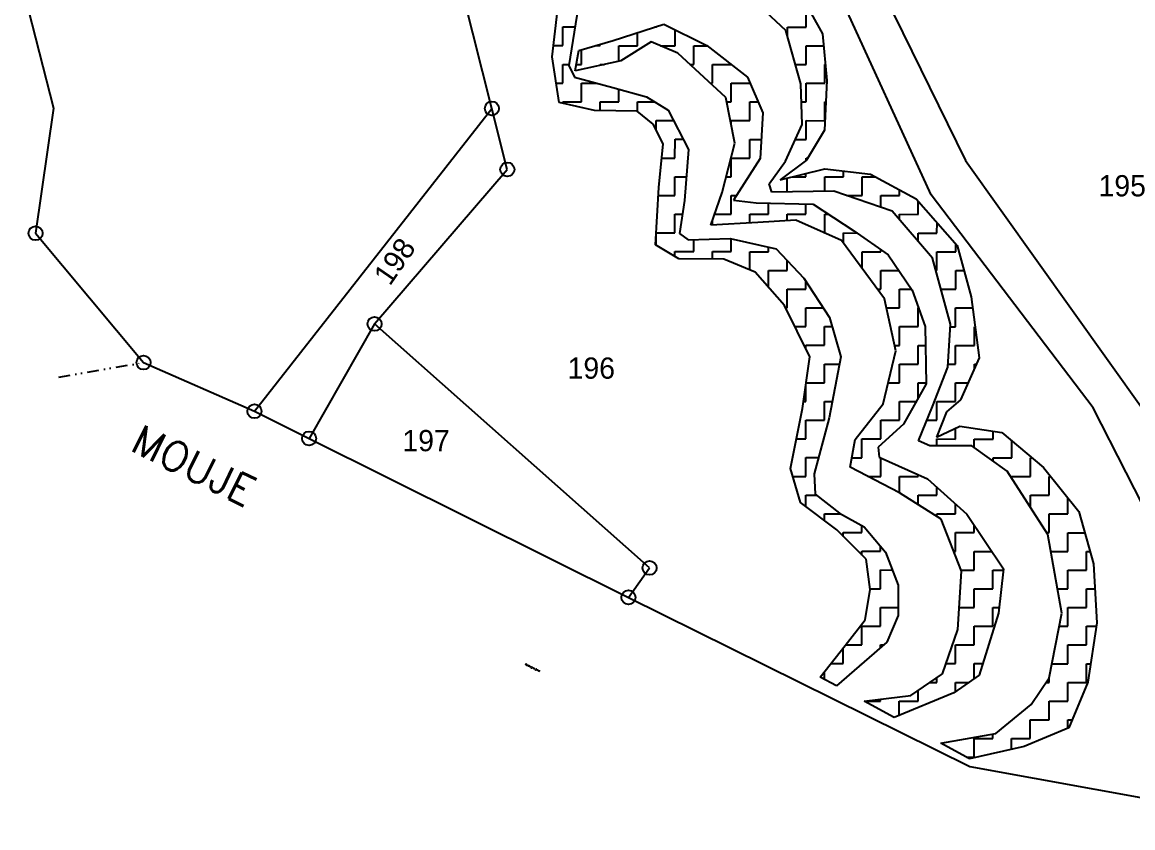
# Model space of a CAD drawing. Header units: metres. Extents: x 305262 to 307111, y 1940505 to 1944566.
# Drawn here: x 305454.2 to 305939.3, y 1940620.1 to 1940971.9 of the extents above; entities that cross this region are included whole.
import ezdxf

# ---------------------------------------------------------------- set-up
doc = ezdxf.new("R2010")
doc.units = ezdxf.units.M
doc.header["$MEASUREMENT"] = 0
doc.linetypes.add('DIVIDE', pattern=[1.25, 0.5, -0.25, 0, -0.25, 0, -0.25])
for name, color, linetype in [('POLY_HATCH', 12, 'Continuous'), ('POLY_PARCEL', 6, 'Continuous'), ('POLY_ROAD', 30, 'Continuous'), ('TEXT_MAPOUT', 7, 'Continuous'), ('TEXT_PARCEL', 7, 'Continuous'), ('V_BOUND_LINE', 7, 'Continuous'), ('V_DIVIDE_LINE', 7, 'DIVIDE')]:
    doc.layers.add(name, color=color, linetype=linetype)
doc.styles.get("Standard").update_dxf_attribs({"font": 'simplex.shx'})
doc.styles.add('TEXT_MAP', font='')
doc.styles.get('TEXT_MAP').set_extended_font_data('Kruti Dev 050')

msp = doc.modelspace()

# ---------------------------------------------------------------- linework, layer by layer
for centre in [(305659.38, 1940934.24), (305666.11, 1940907.58), (305460.07, 1940879.71), (305608.11, 1940840.12), (305507.24, 1940823.28), (305555.67, 1940801.99), (305579.51, 1940790.14), (305728.22, 1940733.58), (305719.01, 1940720.74)]:
    msp.add_circle(centre, 3.07)
at = {"layer": 'POLY_HATCH'}
for p, q in [((305793.91, 1940984.64), (305803.78, 1940966.79)), ((305685.66, 1940956.78), (305687.98, 1940976.72)), ((305696.99, 1940978.4), (305692.91, 1940952.99)), ((305787.69, 1940968.21), (305777.17, 1940978.17)), ((305712.33, 1940963.91), (305734.48, 1940971.1)), ((305734.48, 1940971.1), (305753.3, 1940961.68)), ((305794.32, 1940944.96), (305787.69, 1940968.21)), ((305803.78, 1940966.79), (305805.66, 1940946.43)), ((305697.38, 1940959.49), (305712.33, 1940963.91)), ((305728.94, 1940963.35), (305715.65, 1940955.06)), ((305740.56, 1940958.36), (305728.94, 1940963.35)), ((305753.3, 1940961.68), (305771, 1940947.83)), ((305688.8, 1940936.84), (305685.66, 1940956.78)), ((305695.72, 1940950.64), (305697.38, 1940959.49)), ((305761.59, 1940938.98), (305740.56, 1940958.36)), ((305692.91, 1940952.99), (305695.45, 1940947.9)), ((305715.65, 1940955.06), (305695.72, 1940950.64)), ((305695.45, 1940947.9), (305712.23, 1940943.32)), ((305771, 1940947.83), (305777.64, 1940932.33)), ((305712.23, 1940943.32), (305726.97, 1940939.24)), ((305794.86, 1940927.25), (305794.32, 1940944.96)), ((305805.66, 1940946.43), (305804.6, 1940924.81)), ((305726.97, 1940939.24), (305736.31, 1940933.44)), ((305765.45, 1940919.05), (305761.59, 1940938.98)), ((305704.14, 1940933.26), (305688.8, 1940936.84)), ((305722.84, 1940933.04), (305704.14, 1940933.26)), ((305729.78, 1940927.37), (305722.84, 1940933.04)), ((305736.31, 1940933.44), (305745.18, 1940916.23)), ((305777.64, 1940932.33), (305776.52, 1940912.41)), ((305734.19, 1940918.76), (305729.78, 1940927.37)), ((305787.65, 1940911.2), (305794.86, 1940927.25)), ((305804.6, 1940924.81), (305796.81, 1940911.59)), ((305732.28, 1940899.66), (305734.19, 1940918.76)), ((305759.9, 1940897.47), (305765.45, 1940919.05)), ((305745.18, 1940916.23), (305743.5, 1940894.03)), ((305776.52, 1940912.41), (305764.88, 1940894.15)), ((305780.45, 1940901.24), (305787.65, 1940911.2)), ((305796.81, 1940911.59), (305785.25, 1940902.99)), ((305785.25, 1940902.99), (305804.8, 1940907.8)), ((305804.8, 1940907.8), (305824.76, 1940905.48)), ((305824.76, 1940905.48), (305844.72, 1940894.77)), ((305730.8, 1940874.68), (305732.28, 1940899.66)), ((305781.59, 1940897.64), (305780.45, 1940901.24)), ((305743.5, 1940894.03), (305741.28, 1940879.6)), ((305754.99, 1940883.27), (305759.9, 1940897.47)), ((305764.88, 1940894.15), (305774.85, 1940893.04)), ((305808.71, 1940898.18), (305781.59, 1940897.64)), ((305834.17, 1940889.31), (305808.71, 1940898.18)), ((305844.72, 1940894.77), (305862.57, 1940874.39)), ((305774.85, 1940893.04), (305799.76, 1940892.47)), ((305799.76, 1940892.47), (305817.47, 1940880.84)), ((305851.87, 1940868.82), (305834.17, 1940889.31)), ((305775.48, 1940884.36), (305754.99, 1940883.27)), ((305792.09, 1940885.46), (305775.48, 1940884.36)), ((305812.01, 1940876.59), (305792.09, 1940885.46)), ((305741.28, 1940879.6), (305745.16, 1940876.83)), ((305817.47, 1940880.84), (305832.41, 1940870.31)), ((305741.09, 1940868.58), (305730.8, 1940874.68)), ((305745.16, 1940876.83), (305763.48, 1940877.37)), ((305763.48, 1940877.37), (305783.46, 1940872.92)), ((305830.82, 1940851.12), (305812.01, 1940876.59)), ((305862.57, 1940874.39), (305868.66, 1940851.93)), ((305783.46, 1940872.92), (305795.67, 1940860.15)), ((305832.41, 1940870.31), (305842.92, 1940854.81)), ((305760.64, 1940868.36), (305741.09, 1940868.58)), ((305774.3, 1940862.69), (305760.64, 1940868.36)), ((305859.61, 1940840.04), (305851.87, 1940868.82)), ((305787.11, 1940848.2), (305774.3, 1940862.69)), ((305795.67, 1940860.15), (305806.76, 1940842.94)), ((305835.79, 1940828.43), (305830.82, 1940851.12)), ((305842.92, 1940854.81), (305848.54, 1940838.94)), ((305868.66, 1940851.93), (305872.21, 1940825.27)), ((305798.23, 1940825.73), (305787.11, 1940848.2)), ((305806.76, 1940842.94), (305811.75, 1940825.73)), ((305848.54, 1940838.94), (305849.08, 1940814.03)), ((305858.49, 1940821.22), (305859.61, 1940840.04)), ((305830.24, 1940805.19), (305835.79, 1940828.43)), ((305795.07, 1940803.27), (305798.23, 1940825.73)), ((305811.75, 1940825.73), (305806.74, 1940799.09)), ((305851.84, 1940804.07), (305858.49, 1940821.22)), ((305872.21, 1940825.27), (305864.01, 1940807.01)), ((305849.08, 1940814.03), (305839.1, 1940796.33)), ((305864.01, 1940807.01), (305857.91, 1940801.76)), ((305789.8, 1940777.03), (305795.07, 1940803.27)), ((305818.05, 1940789.7), (305830.24, 1940805.19)), ((305845.74, 1940789.13), (305851.84, 1940804.07)), ((305857.91, 1940801.76), (305853.49, 1940790.64)), ((305806.74, 1940799.09), (305800.06, 1940774.67)), ((305839.1, 1940796.33), (305828.02, 1940786.37)), ((305853.49, 1940790.64), (305863.79, 1940795.46)), ((305863.79, 1940795.46), (305882.07, 1940792.72)), ((305882.07, 1940792.72), (305900.35, 1940777.39)), ((305815.83, 1940777.52), (305818.05, 1940789.7)), ((305850.72, 1940786.91), (305845.74, 1940789.13)), ((305828.02, 1940786.37), (305828.58, 1940781.94)), ((305868.99, 1940786.9), (305850.72, 1940786.91)), ((305884.48, 1940775.82), (305868.99, 1940786.9)), ((305837.41, 1940766.44), (305815.83, 1940777.52)), ((305828.58, 1940781.94), (305849.61, 1940772.52)), ((305900.35, 1940777.39), (305915.68, 1940758.28)), ((305794.21, 1940762.12), (305789.8, 1940777.03)), ((305800.06, 1940774.67), (305800.61, 1940765.79)), ((305849.61, 1940772.52), (305866.76, 1940757.02)), ((305902.18, 1940748.14), (305884.48, 1940775.82)), ((305800.61, 1940765.79), (305811.15, 1940757.46)), ((305855.67, 1940754.81), (305837.41, 1940766.44)), ((305809.96, 1940750.15), (305794.21, 1940762.12)), ((305915.68, 1940758.28), (305922.18, 1940735.39)), ((305811.15, 1940757.46), (305821.9, 1940751.51)), ((305864.52, 1940732.11), (305855.67, 1940754.81)), ((305866.76, 1940757.02), (305882.8, 1940733.21)), ((305822.77, 1940737.34), (305809.96, 1940750.15)), ((305821.9, 1940751.51), (305831.31, 1940740.43)), ((305908.25, 1940713.82), (305902.18, 1940748.14)), ((305831.31, 1940740.43), (305836.83, 1940726.04)), ((305824.66, 1940724.11), (305822.77, 1940737.34)), ((305922.18, 1940735.39), (305923.64, 1940709.57)), ((305862.84, 1940706.66), (305864.52, 1940732.11)), ((305882.8, 1940733.21), (305880.57, 1940713.84)), ((305822.34, 1940710.89), (305824.66, 1940724.11)), ((305836.83, 1940726.04), (305836.83, 1940712.76)), ((305813.72, 1940699.77), (305822.34, 1940710.89)), ((305836.83, 1940712.76), (305831.84, 1940701.14)), ((305880.57, 1940713.84), (305872.25, 1940686.72)), ((305902.7, 1940685.6), (305908.25, 1940713.82)), ((305923.64, 1940709.57), (305919.63, 1940683.75)), ((305856.19, 1940687.29), (305862.84, 1940706.66)), ((305802.78, 1940685.92), (305813.72, 1940699.77)), ((305831.84, 1940701.14), (305809.83, 1940682.05)), ((305809.83, 1940682.05), (305802.78, 1940685.92)), ((305842.34, 1940677.89), (305856.19, 1940687.29)), ((305872.25, 1940686.72), (305861.18, 1940678.98)), ((305894.94, 1940673.98), (305902.7, 1940685.6)), ((305919.63, 1940683.75), (305911.42, 1940663.81)), ((305822.03, 1940675.36), (305842.34, 1940677.89)), ((305861.18, 1940678.98), (305835.06, 1940668.21)), ((305835.06, 1940668.21), (305822.03, 1940675.36)), ((305879.44, 1940661.26), (305894.94, 1940673.98)), ((305855.51, 1940656.99), (305879.44, 1940661.26)), ((305911.42, 1940663.81), (305891.87, 1940655.64)), ((305867.91, 1940650.19), (305855.51, 1940656.99)), ((305891.87, 1940655.64), (305867.91, 1940650.19))]:
    msp.add_line(p, q, dxfattribs=at)
at = {"layer": 'POLY_HATCH', "linetype": 'Continuous'}
for p, q in [((305796.6, 1940969.77), (305796.61, 1940977.94)), ((305690.32, 1940961.66), (305690.33, 1940969.83)), ((305690.33, 1940969.83), (305695.62, 1940969.83)), ((305723.02, 1940961.64), (305723.03, 1940967.38)), ((305730.51, 1940969.81), (305731.2, 1940969.81)), ((305731.2, 1940969.81), (305731.2, 1940970.03)), ((305739.37, 1940961.63), (305739.38, 1940968.65)), ((305788.42, 1940965.62), (305788.43, 1940969.77)), ((305788.43, 1940969.77), (305796.6, 1940969.77)), ((305686.23, 1940961.66), (305690.32, 1940961.66)), ((305704.66, 1940961.65), (305706.67, 1940961.65)), ((305706.67, 1940961.65), (305706.67, 1940962.24)), ((305714.84, 1940954.88), (305714.85, 1940961.64)), ((305714.85, 1940961.64), (305723.02, 1940961.64)), ((305732.95, 1940961.63), (305739.37, 1940961.63)), ((305747.54, 1940953.45), (305747.55, 1940961.62)), ((305747.55, 1940961.62), (305753.37, 1940961.62)), ((305698.49, 1940953.48), (305698.5, 1940959.82)), ((305796.59, 1940953.42), (305796.6, 1940961.59)), ((305796.6, 1940961.59), (305804.26, 1940961.59)), ((305690.31, 1940945.31), (305690.32, 1940953.48)), ((305690.32, 1940953.48), (305692.99, 1940953.48)), ((305696.25, 1940953.48), (305698.49, 1940953.48)), ((305706.67, 1940953.47), (305708.49, 1940953.47)), ((305706.67, 1940953.07), (305706.67, 1940953.47)), ((305745.89, 1940953.45), (305747.54, 1940953.45)), ((305755.71, 1940945.27), (305755.72, 1940953.44)), ((305755.72, 1940953.44), (305763.83, 1940953.44)), ((305791.9, 1940953.42), (305796.59, 1940953.42)), ((305804.76, 1940945.24), (305804.77, 1940953.42)), ((305804.77, 1940953.42), (305805.01, 1940953.42)), ((305687.47, 1940945.31), (305690.31, 1940945.31)), ((305698.48, 1940937.13), (305698.49, 1940945.3)), ((305698.49, 1940945.3), (305704.99, 1940945.3)), ((305714.83, 1940937.12), (305714.84, 1940942.6)), ((305754.77, 1940945.27), (305755.71, 1940945.27)), ((305763.88, 1940937.09), (305763.89, 1940945.26)), ((305763.89, 1940945.26), (305772.06, 1940945.26)), ((305772.06, 1940945.26), (305772.06, 1940945.35)), ((305796.58, 1940937.07), (305796.59, 1940945.25)), ((305796.59, 1940945.25), (305804.76, 1940945.24)), ((305690.31, 1940937.13), (305698.48, 1940937.13)), ((305690.31, 1940936.49), (305690.31, 1940937.13)), ((305706.66, 1940937.12), (305714.83, 1940937.12)), ((305706.66, 1940933.23), (305706.66, 1940937.12)), ((305723.01, 1940937.11), (305730.41, 1940937.11)), ((305723.01, 1940932.91), (305723.01, 1940937.11)), ((305761.95, 1940937.09), (305763.88, 1940937.09)), ((305772.05, 1940928.91), (305772.06, 1940937.08)), ((305772.06, 1940937.08), (305775.6, 1940937.08)), ((305794.56, 1940937.07), (305796.58, 1940937.07)), ((305804.75, 1940928.89), (305804.76, 1940937.07)), ((305804.76, 1940937.07), (305805.2, 1940937.07)), ((305731.18, 1940928.93), (305738.64, 1940928.93)), ((305731.18, 1940924.64), (305731.18, 1940928.93)), ((305763.88, 1940928.91), (305772.05, 1940928.91)), ((305763.88, 1940927.17), (305763.88, 1940928.91)), ((305796.57, 1940920.72), (305796.58, 1940928.9)), ((305796.58, 1940928.9), (305804.75, 1940928.89)), ((305739.34, 1940912.58), (305739.35, 1940920.75)), ((305739.35, 1940920.75), (305742.85, 1940920.75)), ((305772.04, 1940912.56), (305772.05, 1940920.73)), ((305772.05, 1940920.73), (305776.99, 1940920.73)), ((305791.93, 1940920.72), (305796.57, 1940920.72)), ((305733.57, 1940912.58), (305739.34, 1940912.58)), ((305763.86, 1940904.39), (305763.87, 1940912.56)), ((305763.87, 1940912.56), (305772.04, 1940912.56)), ((305788.26, 1940912.55), (305788.39, 1940912.55)), ((305788.39, 1940912.55), (305788.39, 1940912.85)), ((305796.57, 1940912.55), (305797.38, 1940912.54)), ((305796.57, 1940911.41), (305796.57, 1940912.55)), ((305739.33, 1940896.23), (305739.34, 1940904.4)), ((305739.34, 1940904.4), (305744.29, 1940904.4)), ((305761.68, 1940904.39), (305763.86, 1940904.39)), ((305788.39, 1940897.77), (305788.39, 1940903.76)), ((305790.87, 1940904.37), (305796.56, 1940904.37)), ((305796.56, 1940904.37), (305796.56, 1940905.78)), ((305804.74, 1940904.37), (305812.91, 1940904.36)), ((305804.74, 1940898.1), (305804.74, 1940904.37)), ((305812.91, 1940904.36), (305812.92, 1940906.86)), ((305821.08, 1940896.18), (305821.09, 1940904.36)), ((305821.09, 1940904.36), (305826.87, 1940904.35)), ((305837.43, 1940896.17), (305837.44, 1940898.68)), ((305732.08, 1940896.23), (305739.33, 1940896.23)), ((305763.86, 1940896.21), (305766.2, 1940896.21)), ((305763.86, 1940888.04), (305763.86, 1940896.21)), ((305814.43, 1940896.19), (305821.08, 1940896.18)), ((305829.26, 1940896.18), (305837.43, 1940896.17)), ((305829.26, 1940891.02), (305829.26, 1940896.18)), ((305845.6, 1940887.99), (305845.61, 1940893.75)), ((305780.2, 1940888.03), (305780.21, 1940892.92)), ((305796.55, 1940888.02), (305796.56, 1940892.54)), ((305739.33, 1940888.05), (305742.58, 1940888.05)), ((305739.33, 1940879.88), (305739.33, 1940888.05)), ((305755.68, 1940883.3), (305755.68, 1940885.25)), ((305756.64, 1940888.04), (305763.86, 1940888.04)), ((305772.03, 1940888.03), (305780.2, 1940888.03)), ((305772.03, 1940884.18), (305772.03, 1940888.03)), ((305788.38, 1940888.02), (305796.55, 1940888.02)), ((305788.38, 1940885.21), (305788.38, 1940888.02)), ((305804.73, 1940888.02), (305806.54, 1940888.01)), ((305804.73, 1940879.84), (305804.73, 1940888.02)), ((305837.43, 1940888), (305845.6, 1940887.99)), ((305837.43, 1940885.54), (305837.43, 1940888)), ((305853.77, 1940879.81), (305853.78, 1940884.43)), ((305731.15, 1940879.88), (305739.33, 1940879.88)), ((305731.15, 1940874.47), (305731.15, 1940879.88)), ((305804.71, 1940879.84), (305804.73, 1940879.84)), ((305812.9, 1940879.84), (305818.89, 1940879.83)), ((305812.9, 1940875.39), (305812.9, 1940879.84)), ((305845.6, 1940879.82), (305853.77, 1940879.81)), ((305845.6, 1940876.08), (305845.6, 1940879.82)), ((305747.5, 1940871.7), (305747.5, 1940876.89)), ((305763.85, 1940871.69), (305763.85, 1940877.29)), ((305861.95, 1940871.63), (305861.95, 1940875.11)), ((305739.32, 1940871.7), (305747.5, 1940871.7)), ((305739.32, 1940869.63), (305739.32, 1940871.7)), ((305755.67, 1940871.69), (305763.85, 1940871.69)), ((305755.67, 1940868.42), (305755.67, 1940871.69)), ((305772.02, 1940871.68), (305780.2, 1940871.68)), ((305772.02, 1940863.64), (305772.02, 1940871.68)), ((305780.2, 1940871.68), (305780.2, 1940873.65)), ((305821.07, 1940871.66), (305829.25, 1940871.65)), ((305821.07, 1940864.33), (305821.07, 1940871.66)), ((305829.25, 1940871.65), (305829.25, 1940872.54)), ((305853.77, 1940871.64), (305861.95, 1940871.63)), ((305853.77, 1940863.46), (305853.77, 1940871.64)), ((305788.37, 1940863.5), (305788.37, 1940867.78)), ((305780.19, 1940863.5), (305788.37, 1940863.5)), ((305780.19, 1940856.02), (305780.19, 1940863.5)), ((305829.24, 1940863.48), (305837.04, 1940863.47)), ((305829.24, 1940855.3), (305829.24, 1940863.48)), ((305853.31, 1940863.46), (305853.77, 1940863.46)), ((305861.94, 1940863.46), (305865.54, 1940863.46)), ((305861.94, 1940855.28), (305861.94, 1940863.46)), ((305788.36, 1940855.33), (305796.54, 1940855.32)), ((305788.36, 1940847.15), (305788.36, 1940855.33)), ((305796.54, 1940855.32), (305796.54, 1940858.79)), ((305827.73, 1940855.3), (305829.24, 1940855.3)), ((305837.41, 1940855.3), (305842.59, 1940855.29)), ((305837.41, 1940847.12), (305837.41, 1940855.3)), ((305855.51, 1940855.29), (305861.94, 1940855.28)), ((305787.63, 1940847.15), (305788.36, 1940847.15)), ((305796.53, 1940847.15), (305804.05, 1940847.14)), ((305796.53, 1940838.97), (305796.53, 1940847.15)), ((305831.69, 1940847.13), (305837.41, 1940847.12)), ((305845.58, 1940847.12), (305845.64, 1940847.12)), ((305845.58, 1940838.94), (305845.58, 1940847.12)), ((305861.93, 1940847.11), (305869.3, 1940847.1)), ((305861.93, 1940838.93), (305861.93, 1940847.11)), ((305791.67, 1940838.97), (305796.53, 1940838.97)), ((305804.7, 1940838.97), (305807.91, 1940838.96)), ((305804.7, 1940830.79), (305804.7, 1940838.97)), ((305837.4, 1940838.95), (305845.58, 1940838.94)), ((305837.4, 1940830.77), (305837.4, 1940838.95)), ((305859.54, 1940838.93), (305861.93, 1940838.93)), ((305870.1, 1940838.93), (305870.39, 1940838.93)), ((305870.1, 1940830.75), (305870.1, 1940838.93)), ((305796.52, 1940830.8), (305804.7, 1940830.79)), ((305796.52, 1940829.19), (305796.52, 1940830.8)), ((305835.27, 1940830.77), (305837.4, 1940830.77)), ((305845.57, 1940830.77), (305848.71, 1940830.77)), ((305845.57, 1940822.59), (305845.57, 1940830.77)), ((305861.92, 1940830.76), (305870.1, 1940830.75)), ((305861.92, 1940822.58), (305861.92, 1940830.76)), ((305804.69, 1940822.62), (305811.16, 1940822.61)), ((305804.69, 1940814.44), (305804.69, 1940822.62)), ((305837.39, 1940822.6), (305845.57, 1940822.59)), ((305837.39, 1940814.42), (305837.39, 1940822.6)), ((305858.57, 1940822.59), (305861.92, 1940822.58)), ((305870.09, 1940822.58), (305871.01, 1940822.58)), ((305870.09, 1940820.54), (305870.09, 1940822.58)), ((305796.51, 1940806.27), (305796.51, 1940813.51)), ((305796.64, 1940814.45), (305804.69, 1940814.44)), ((305832.44, 1940814.43), (305837.39, 1940814.42)), ((305845.56, 1940814.42), (305849.07, 1940814.42)), ((305845.56, 1940807.79), (305845.56, 1940814.42)), ((305861.91, 1940814.41), (305867.33, 1940814.41)), ((305861.91, 1940806.23), (305861.91, 1940814.41)), ((305795.49, 1940806.27), (305796.51, 1940806.27)), ((305804.68, 1940806.27), (305808.09, 1940806.26)), ((305804.68, 1940798.09), (305804.68, 1940806.27)), ((305837.38, 1940806.25), (305844.69, 1940806.24)), ((305837.38, 1940798.07), (305837.38, 1940806.25)), ((305853.73, 1940806.24), (305861.91, 1940806.23)), ((305853.73, 1940798.06), (305853.73, 1940806.24)), ((305796.5, 1940798.1), (305804.68, 1940798.09)), ((305796.5, 1940789.92), (305796.5, 1940798.1)), ((305829.2, 1940798.08), (305837.38, 1940798.07)), ((305829.2, 1940789.9), (305829.2, 1940798.08)), ((305849.39, 1940798.07), (305853.73, 1940798.06)), ((305861.9, 1940789.88), (305861.9, 1940794.58)), ((305878.25, 1940789.87), (305878.25, 1940793.3)), ((305792.39, 1940789.92), (305796.5, 1940789.92)), ((305821.02, 1940789.91), (305829.2, 1940789.9)), ((305821.02, 1940781.73), (305821.02, 1940789.91)), ((305853.72, 1940789.89), (305861.9, 1940789.88)), ((305853.72, 1940786.91), (305853.72, 1940789.89)), ((305870.07, 1940789.88), (305878.25, 1940789.87)), ((305870.07, 1940786.13), (305870.07, 1940789.88)), ((305886.42, 1940781.7), (305886.42, 1940789.07)), ((305796.49, 1940781.75), (305801.99, 1940781.74)), ((305796.49, 1940773.57), (305796.49, 1940781.75)), ((305816.6, 1940781.73), (305821.02, 1940781.73)), ((305829.19, 1940773.55), (305829.19, 1940781.66)), ((305878.24, 1940781.7), (305886.42, 1940781.7)), ((305878.24, 1940780.28), (305878.24, 1940781.7)), ((305894.59, 1940781.69), (305895.22, 1940781.69)), ((305894.59, 1940773.52), (305894.59, 1940781.69)), ((305790.82, 1940773.57), (305796.49, 1940773.57)), ((305823.56, 1940773.56), (305829.19, 1940773.55)), ((305837.36, 1940773.55), (305845.54, 1940773.54)), ((305837.36, 1940766.47), (305837.36, 1940773.55)), ((305845.54, 1940773.54), (305845.54, 1940774.34)), ((305886.41, 1940773.52), (305894.59, 1940773.52)), ((305886.41, 1940772.8), (305886.41, 1940773.52)), ((305902.76, 1940773.51), (305903.46, 1940773.51)), ((305902.76, 1940765.34), (305902.76, 1940773.51)), ((305853.71, 1940765.36), (305853.71, 1940768.81)), ((305796.48, 1940760.39), (305796.49, 1940765.4)), ((305796.49, 1940765.4), (305801.12, 1940765.39)), ((305845.53, 1940761.27), (305845.54, 1940765.37)), ((305845.54, 1940765.37), (305853.71, 1940765.36)), ((305894.58, 1940760.03), (305894.59, 1940765.34)), ((305894.59, 1940765.34), (305902.76, 1940765.34)), ((305910.93, 1940757.16), (305910.93, 1940764.19)), ((305861.88, 1940757.18), (305861.88, 1940761.42)), ((305804.65, 1940754.18), (305804.66, 1940757.22)), ((305804.66, 1940757.22), (305811.6, 1940757.21)), ((305853.7, 1940756.06), (305853.71, 1940757.19)), ((305853.71, 1940757.19), (305861.88, 1940757.18)), ((305902.75, 1940748.99), (305902.76, 1940757.16)), ((305902.76, 1940757.16), (305910.93, 1940757.16)), ((305812.83, 1940749.04), (305821, 1940749.03)), ((305812.83, 1940747.28), (305812.83, 1940749.04)), ((305821, 1940749.03), (305821, 1940752.01)), ((305861.87, 1940740.83), (305861.88, 1940749.01)), ((305861.88, 1940749.01), (305870.05, 1940749)), ((305870.05, 1940749), (305870.05, 1940752.13)), ((305901.64, 1940748.99), (305902.75, 1940748.99)), ((305910.92, 1940740.81), (305910.93, 1940748.98)), ((305910.93, 1940748.98), (305918.32, 1940748.98)), ((305821, 1940740.86), (305829.17, 1940740.85)), ((305821, 1940739.11), (305821, 1940740.86)), ((305829.17, 1940740.85), (305829.17, 1940742.95)), ((305861.12, 1940740.83), (305861.87, 1940740.83)), ((305870.04, 1940732.65), (305870.05, 1940740.83)), ((305870.05, 1940740.83), (305877.67, 1940740.83)), ((305903.48, 1940740.81), (305910.92, 1940740.81)), ((305919.09, 1940732.63), (305919.1, 1940740.8)), ((305919.1, 1940740.8), (305920.65, 1940740.8)), ((305829.16, 1940724.5), (305829.17, 1940732.68)), ((305829.17, 1940732.68), (305834.29, 1940732.67)), ((305864.31, 1940732.66), (305870.04, 1940732.65)), ((305878.21, 1940724.47), (305878.22, 1940732.65)), ((305878.22, 1940732.65), (305882.73, 1940732.65)), ((305910.91, 1940724.46), (305910.92, 1940732.63)), ((305910.92, 1940732.63), (305919.09, 1940732.63)), ((305824.6, 1940724.51), (305829.16, 1940724.5)), ((305870.03, 1940716.3), (305870.04, 1940724.48)), ((305870.04, 1940724.48), (305878.21, 1940724.47)), ((305906.37, 1940724.46), (305910.91, 1940724.46)), ((305919.08, 1940716.28), (305919.09, 1940724.45)), ((305919.09, 1940724.45), (305922.8, 1940724.45)), ((305829.15, 1940708.15), (305829.16, 1940716.33)), ((305829.16, 1940716.33), (305836.83, 1940716.32)), ((305863.48, 1940716.31), (305870.03, 1940716.3)), ((305878.2, 1940708.13), (305878.21, 1940716.3)), ((305878.21, 1940716.3), (305880.86, 1940716.3)), ((305910.9, 1940708.11), (305910.91, 1940716.28)), ((305910.91, 1940716.28), (305919.08, 1940716.28)), ((305820.97, 1940699.98), (305820.98, 1940708.16)), ((305820.98, 1940708.16), (305829.15, 1940708.15)), ((305870.02, 1940699.95), (305870.03, 1940708.13)), ((305870.03, 1940708.13), (305878.2, 1940708.13)), ((305907.13, 1940708.11), (305910.9, 1940708.11)), ((305919.07, 1940699.93), (305919.08, 1940708.1)), ((305919.08, 1940708.1), (305923.41, 1940708.1)), ((305813.89, 1940699.99), (305820.97, 1940699.98)), ((305829.15, 1940699.98), (305830.5, 1940699.98)), ((305829.15, 1940698.81), (305829.15, 1940699.98)), ((305861.84, 1940691.78), (305861.85, 1940699.96)), ((305861.85, 1940699.96), (305870.02, 1940699.95)), ((305910.89, 1940691.76), (305910.9, 1940699.93)), ((305910.9, 1940699.93), (305919.07, 1940699.93)), ((305812.79, 1940691.81), (305812.8, 1940698.6)), ((305807.44, 1940691.82), (305812.79, 1940691.81)), ((305820.97, 1940691.81), (305821.08, 1940691.81)), ((305820.97, 1940691.71), (305820.97, 1940691.81)), ((305857.73, 1940691.79), (305861.84, 1940691.78)), ((305870.01, 1940685.16), (305870.02, 1940691.78)), ((305870.02, 1940691.78), (305873.8, 1940691.78)), ((305903.91, 1940691.76), (305910.89, 1940691.76)), ((305919.06, 1940683.58), (305919.07, 1940691.75)), ((305919.07, 1940691.75), (305920.87, 1940691.75)), ((305804.61, 1940684.91), (305804.62, 1940688.24)), ((305853.66, 1940683.61), (305853.67, 1940685.58)), ((305902.71, 1940683.59), (305902.71, 1940685.68)), ((305850.78, 1940683.62), (305853.66, 1940683.61)), ((305861.84, 1940683.61), (305867.79, 1940683.61)), ((305861.84, 1940679.44), (305861.84, 1940683.61)), ((305901.36, 1940683.59), (305902.71, 1940683.59)), ((305910.88, 1940675.41), (305910.89, 1940683.58)), ((305910.89, 1940683.58), (305919.06, 1940683.58)), ((305822.85, 1940675.46), (305829.13, 1940675.45)), ((305829.13, 1940675.45), (305829.13, 1940676.24)), ((305837.31, 1940675.45), (305845.48, 1940675.44)), ((305837.31, 1940669.14), (305837.31, 1940675.45)), ((305845.48, 1940675.44), (305845.49, 1940680.02)), ((305902.7, 1940667.24), (305902.71, 1940675.41)), ((305902.71, 1940675.41), (305910.88, 1940675.41)), ((305894.52, 1940659.07), (305894.53, 1940667.24)), ((305894.53, 1940667.24), (305902.7, 1940667.24)), ((305910.88, 1940667.23), (305912.83, 1940667.23)), ((305910.88, 1940663.58), (305910.88, 1940667.23)), ((305878.18, 1940659.08), (305878.18, 1940661.04)), ((305870, 1940659.08), (305878.18, 1940659.08)), ((305870, 1940650.9), (305870, 1940659.08)), ((305886.35, 1940659.07), (305894.52, 1940659.07)), ((305886.35, 1940654.38), (305886.35, 1940659.07)), ((305866.61, 1940650.91), (305870, 1940650.9))]:
    msp.add_line(p, q, dxfattribs=at)
at = {"layer": 'POLY_PARCEL'}
for p, q in [((305659.38, 1940934.24), (305632.54, 1941040.61)), ((305555.67, 1940801.99), (305659.38, 1940934.24)), ((305666.11, 1940907.58), (305659.38, 1940934.24)), ((305608.11, 1940840.12), (305666.11, 1940907.58)), ((305608.11, 1940840.12), (305579.51, 1940790.14)), ((305728.22, 1940733.58), (305608.11, 1940840.12)), ((305719.01, 1940720.74), (305728.22, 1940733.58))]:
    msp.add_line(p, q, dxfattribs=at)
at = {"layer": 'POLY_ROAD'}
for p, q in [((305790.13, 1941066.6), (305866.23, 1940911.54)), ((305851.21, 1940896.46), (305789.36, 1941031.96)), ((305866.23, 1940911.54), (305944.09, 1940802.36)), ((305921.99, 1940803.47), (305851.21, 1940896.46)), ((306015.34, 1940620.11), (305921.99, 1940803.47))]:
    msp.add_line(p, q, dxfattribs=at)
at = {"layer": 'V_BOUND_LINE'}
for p, q in [((305454.23, 1940987.75), (305467.97, 1940934.42)), ((305467.97, 1940934.42), (305460.07, 1940879.71)), ((305460.07, 1940879.71), (305507.24, 1940823.28)), ((305507.24, 1940823.28), (305555.67, 1940801.99)), ((305555.67, 1940801.99), (305579.51, 1940790.14)), ((305579.51, 1940790.14), (305719.01, 1940720.74)), ((305719.01, 1940720.74), (305868.15, 1940646.85)), ((305868.15, 1940646.85), (306015.34, 1940620.11))]:
    msp.add_line(p, q, dxfattribs=at)
at = {"layer": 'V_DIVIDE_LINE', "ltscale": 10}
msp.add_line((305470.21, 1940816.87), (305507.24, 1940823.28), dxfattribs=at)

# ---------------------------------------------------------------- texts
at = {"layer": 'TEXT_MAPOUT'}
for s, height, p in [('MOUJE', 12.874, (305500.82, 1940785.06)), ('RANVICHI SHIV', 0.75, (305673.72, 1940691.18))]:
    msp.add_text(s, height=height, rotation=333.9773, dxfattribs=at).set_placement(p)
at = {"layer": 'TEXT_PARCEL', "style": 'TEXT_MAP'}
for s, rotation, p in [('195', 359.9676, (305924.34, 1940895.84)), ('198', 55.503, (305614.81, 1940856.36)), ('196', 359.9676, (305692.45, 1940816.22)), ('197', 359.9676, (305620.28, 1940784.55))]:
    msp.add_text(s, height=9.269, rotation=rotation, dxfattribs=at).set_placement(p)

doc.saveas('drawing.dxf')
